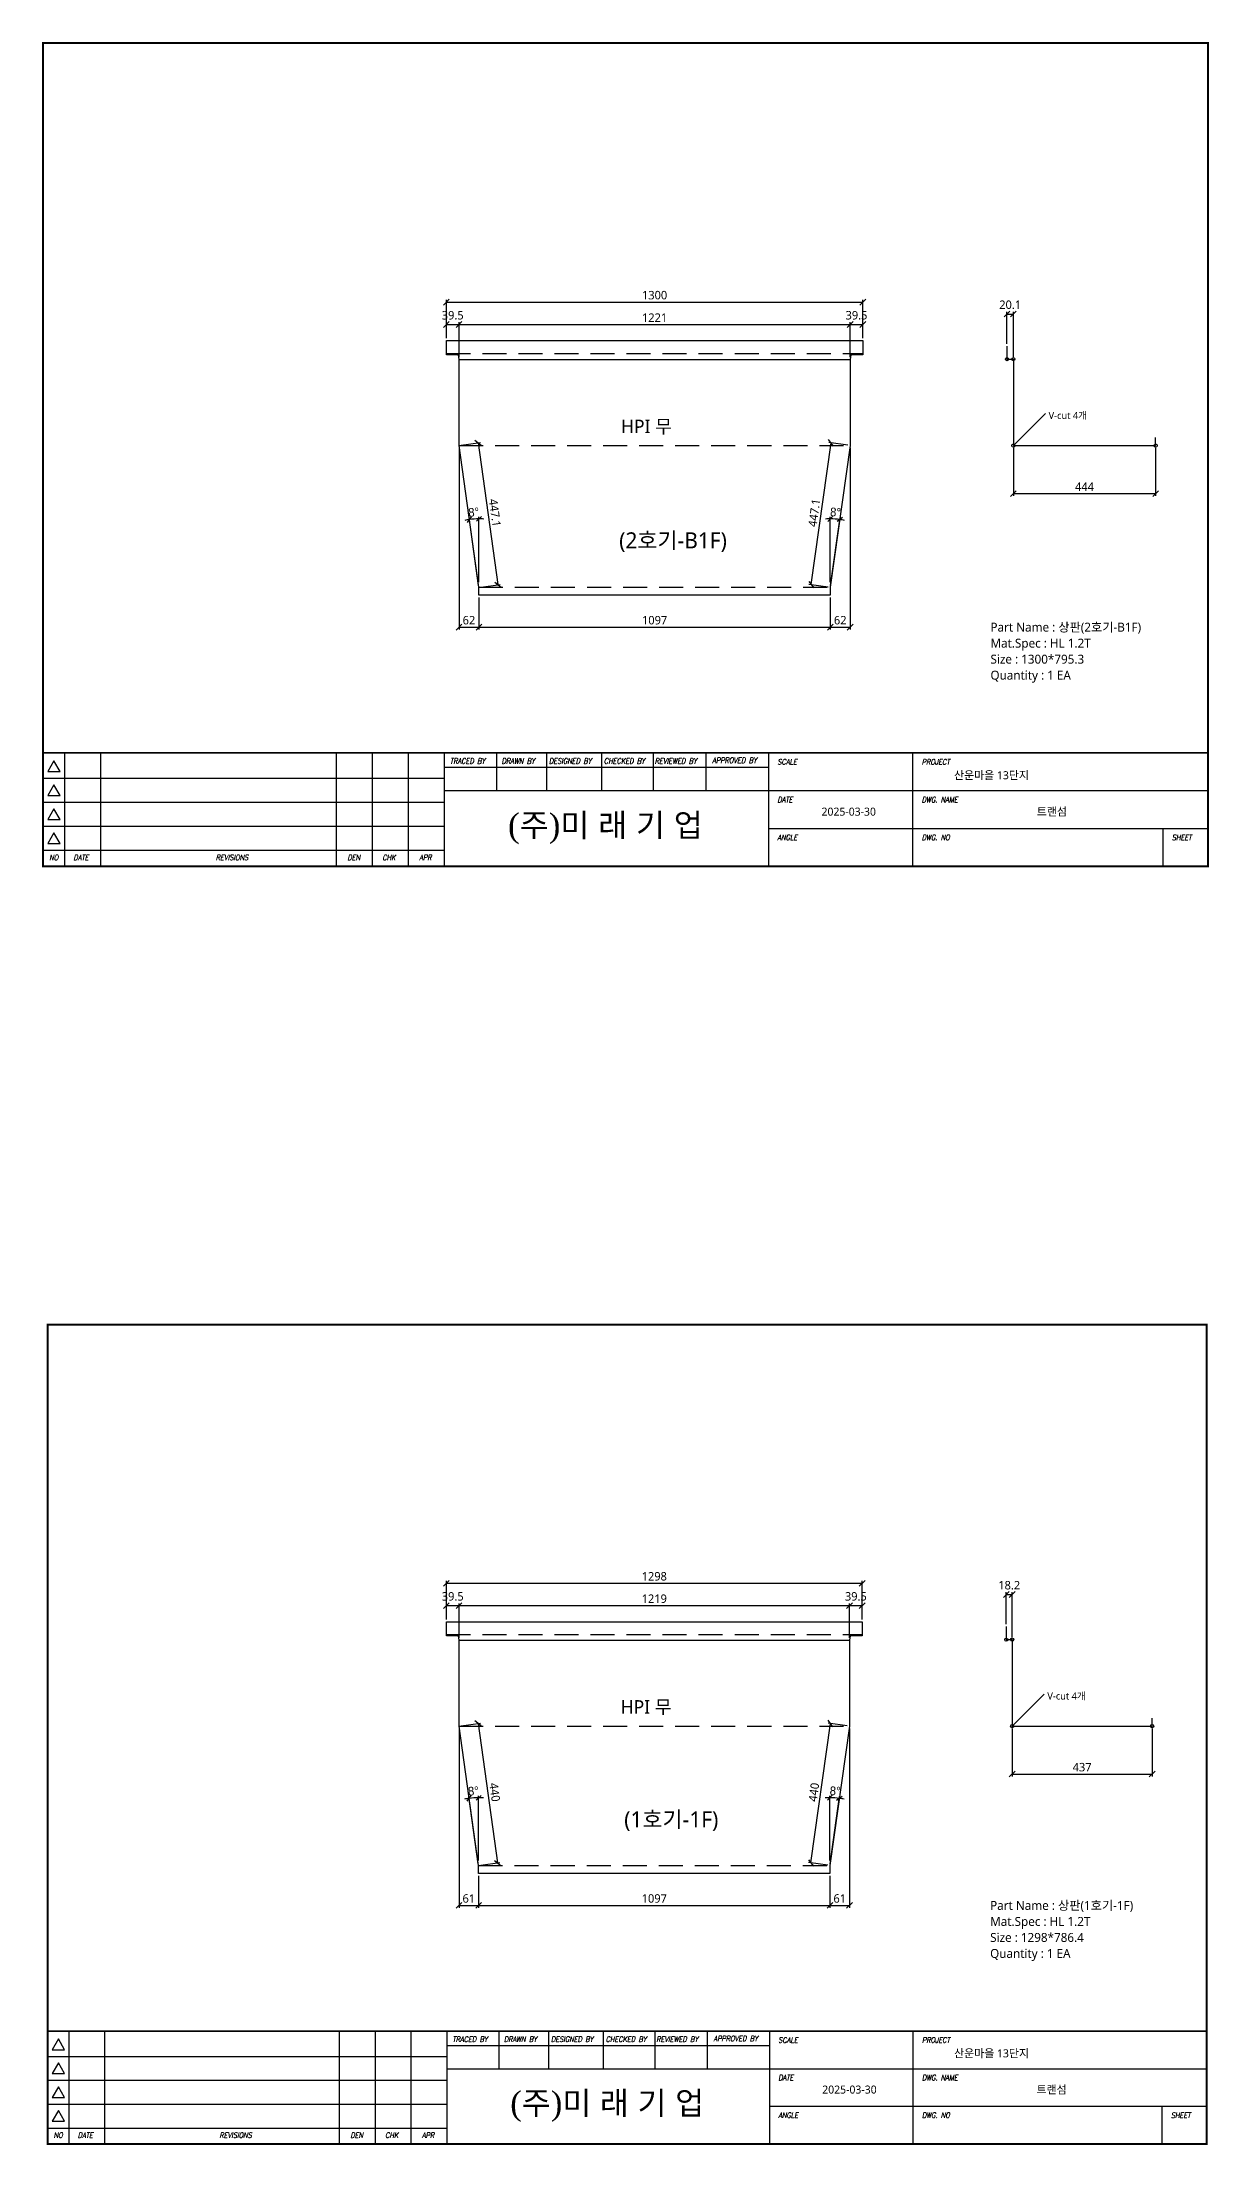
# Model space of a CAD drawing. Extents: x 674 to 10492, y -109346 to 1748.
# Drawn here: x 698 to 4341, y -97308 to -90740 of the extents above; entities that cross this region are included whole.
import ezdxf
from ezdxf.enums import TextEntityAlignment as Align

# ---------------------------------------------------------------- set-up
doc = ezdxf.new("R2010")
doc.units = 0
doc.header["$LTSCALE"] = 10
doc.header["$MEASUREMENT"] = 0
doc.linetypes.add('DASHED2', pattern=[0.375, 0.25, -0.125])
doc.layers.get('0').update_dxf_attribs({"linetype": 'CONTINUOUS'})
for name, color, linetype in [('22', 8, 'DASHED2'), ('dim', 3, 'CONTINUOUS'), ('FROM', 7, 'CONTINUOUS'), ('HIDDEN2', 8, 'CONTINUOUS'), ('레이져', 7, 'CONTINUOUS')]:
    doc.layers.add(name, color=color, linetype=linetype)
doc.styles.add('G1', font='batang.ttc', dxfattribs={"height": 20})
doc.styles.add('ITALICT', font='italict')
doc.styles.add('JKW', font='')
doc.styles.add('MIRAESTYLE', font='gulim.ttc')
doc.styles.add('YCKIM', font='gulim.ttc')
doc.styles.get('JKW').set_extended_font_data('NanumGothic')
doc.dimstyles.new('MIRAE', dxfattribs={"dimscale": 100, "dimtxt": 0.25, "dimasz": 0.15, "dimexe": 0.06, "dimexo": 0.06, "dimgap": 0.07, "dimtad": 1, "dimdec": 1, "dimtxsty": 'YCKIM', "dimblk": 'OBLIQUE', "dimcen": 2.5, "dimclrd": 3, "dimclre": 3, "dimclrt": 256, "dimadec": 1, "dimazin": 3, "dimtfac": 0.5, "dimtix": 1, "dimtmove": 0, "dimatfit": 3, "dimldrblk": 'OBLIQUE'})
doc.dimstyles.get("Standard").update_dxf_attribs({"dimtxt": 2.5, "dimasz": 2.5, "dimexe": 1.25, "dimexo": 0.625, "dimtad": 1, "dimtxsty": 'MIRAESTYLE', "dimcen": 2.5, "dimazin": 3, "dimtfac": 1, "dimtmove": 0, "dimatfit": 3})
doc.dimstyles.new('미래', dxfattribs={"dimscale": 120, "dimtxt": 0.2, "dimasz": 0.15, "dimexe": 0.06, "dimexo": 0.06, "dimgap": 0.07, "dimtad": 1, "dimdec": 1, "dimlfac": -1, "dimtxsty": 'JKW', "dimblk": 'OBLIQUE', "dimcen": 2.5, "dimclrd": 3, "dimclre": 3, "dimclrt": 256, "dimadec": 1, "dimazin": 2, "dimtfac": 0.5, "dimtmove": 1, "dimatfit": 3, "dimarcsym": 1})

# ---------------------------------------------------------------- blocks, each defined once
blk = doc.blocks.new('_OBLIQUE')
at = {"color": 0, "linetype": 'ByBlock'}
blk.add_line((-0.5, -0.5), (0.5, 0.5), dxfattribs=at)
blk = doc.blocks.new('3')
at = {"layer": 'FROM', "color": 7}
blk.add_line((25823.5, 11169), (25823.5, 11496.2), dxfattribs=at)
at = {"layer": 'FROM', "color": 2}
for p, q in [((25885.8, 11169), (25885.8, 11496.2)), ((25989.7, 11169), (25989.7, 11496.2)), ((26670, 11169), (26670, 11496.2)), ((26773.9, 11169), (26773.9, 11496.2)), ((26877.7, 11169), (26877.7, 11496.2)), ((25823.5, 11422.9), (26981.6, 11422.9)), ((25823.5, 11353.6), (26981.6, 11353.6)), ((25823.5, 11284.4), (26981.6, 11284.4)), ((25823.5, 11215.1), (26981.6, 11215.1))]:
    blk.add_line(p, q, dxfattribs=at)
at = {"layer": 'FROM', "color": 0}
for p, q in [((26981.6, 11169), (26981.6, 11496.2)), ((27131.3, 11496.2), (27131.3, 11387.2)), ((27276.5, 11387.2), (27276.5, 11496.2)), ((27434, 11496.2), (27434, 11387.2)), ((27583.7, 11496.2), (27583.7, 11387.2)), ((27735.3, 11496.2), (27735.3, 11387.2)), ((27915.7, 11496.2), (27915.7, 11169)), ((28332.2, 11169), (28332.2, 11496.2)), ((26981.6, 11454.7), (27915.7, 11454.7)), ((26981.6, 11387.2), (29183.5, 11387.2)), ((27915.7, 11278.1), (29183.5, 11278.1))]:
    blk.add_line(p, q, dxfattribs=at)
at = {"layer": 'FROM'}
blk.add_line((29053.7, 11278.1), (29053.7, 11169), dxfattribs=at)
at = {"layer": 'FROM', "color": 0, "const_width": 5.89}
blk.add_lwpolyline([(25823.5, 11169), (29183.5, 11169), (29183.5, 13545), (25823.5, 13545)], close=True, dxfattribs=at)
at = {"layer": 'FROM', "color": 0, "const_width": 4.87}
blk.add_lwpolyline([(25823.5, 11496.2), (29183.5, 11496.2)], dxfattribs=at)
at = {"layer": 'FROM', "color": 2}
for points in [[(25854.7, 11473.5), (25836.7, 11442.3), (25872.7, 11442.3)], [(25854.7, 11404.3), (25836.7, 11373.1), (25872.7, 11373.1)], [(25854.7, 11335), (25836.7, 11303.8), (25872.7, 11303.8)], [(25854.7, 11265.7), (25836.7, 11234.6), (25872.7, 11234.6)]]:
    blk.add_lwpolyline(points, close=True, dxfattribs=at)
at = {"layer": 'FROM', "color": 4, "style": 'ITALICT', "width": 0.8}
for s, height, p in [('TRACED BY', 15.58, (26997.2, 11465)), ('DRAWN BY', 15.58, (27146.3, 11465)), ('DESIGNED BY', 15.583, (27282.8, 11465)), ('CHECKED BY', 15.58, (27441.2, 11465)), ('REVIEWED BY', 15.583, (27587.9, 11465)), ('APPROVED BY', 15.583, (27753.8, 11466.9)), ('SCALE', 15.58, (27941.7, 11462.5)), ('PROJECT', 15.58, (28358.1, 11462.5)), ('DATE', 15.58, (27941.7, 11353.4)), ('DWG. NAME', 15.58, (28358.1, 11353.4)), ('ANGLE', 15.58, (27941.7, 11244.4)), ('DWG. NO', 15.58, (28358.1, 11244.4)), ('SHEET', 15.58, (29079.6, 11244.4)), ('NO', 15.58, (25841.2, 11186.7)), ('DATE', 15.58, (25911.2, 11186.7)), ('REVISIONS', 15.58, (26321.6, 11186.7)), ('DEN', 15.58, (26701.4, 11186.7)), ('CHK', 15.58, (26802.1, 11186.7)), ('APR', 15.58, (26908.6, 11186.7))]:
    blk.add_text(s, height=height, dxfattribs=at).set_placement(p)
blk = doc.blocks.new('transom_frame')
at = {"xscale": 0.837272107773114, "yscale": 0.837272107773114, "zscale": 0.837272107773114}
blk.add_blockref('3', (-21621.3, -9351.5), dxfattribs=at)
at = {"style": 'G1'}
blk.add_text('(주)미 래 기 업', height=55.92, dxfattribs=at).set_placement((1358.1, 93.9), align=Align.MIDDLE)

msp = doc.modelspace()

# ---------------------------------------------------------------- linework, layer by layer
for p, q in [((3710.5, -91689), (3710.5, -91730)), ((3710.5, -91730), (3730.6, -91730)), ((3730.6, -91730), (3730.6, -91730)), ((3730.6, -91730), (3730.6, -92000)), ((3730.6, -92000), (4174.6, -92000)), ((4174.6, -92000), (4174.6, -91975)), ((3708.5, -95689), (3708.5, -95730)), ((3708.5, -95730), (3726.7, -95730)), ((3726.7, -95730), (3726.7, -95730)), ((3726.7, -95730), (3726.7, -96000)), ((3726.7, -96000), (4163.7, -96000)), ((4163.7, -96000), (4163.7, -95975))]:
    msp.add_line(p, q)
at = {"color": 6}
for centre in [(3710.5, -91730), (3730.6, -91730), (3730.6, -92000), (4174.6, -92000), (3708.5, -95730), (3726.7, -95730), (3726.7, -96000), (4163.7, -96000)]:
    msp.add_circle(centre, 5, dxfattribs=at)
at = {"layer": '22', "ltscale": 30}
for p, q in [((1960.5, -91712.3), (3260.5, -91712.3)), ((2000, -92000), (3221, -92000)), ((2062, -92442.8), (3159, -92442.8)), ((1960.5, -95714.2), (3258.5, -95714.2)), ((2000, -96000), (3219, -96000)), ((2061, -96435.8), (3158, -96435.8))]:
    msp.add_line(p, q, dxfattribs=at)
at = {"layer": 'HIDDEN2'}
for p, q in [((2000, -91731.2), (3221, -91731.2)), ((2000, -95731.2), (3219, -95731.2))]:
    msp.add_line(p, q, dxfattribs=at)
at = {"layer": '레이져'}
for p, q in [((1960.5, -91671.9), (3260.5, -91671.9)), ((1960.5, -91712.3), (1960.5, -91671.9)), ((3260.5, -91671.9), (3260.5, -91712.3)), ((1960.5, -91716.2), (1960.5, -91712.3)), ((1997.84, -91716.2), (1960.5, -91716.2)), ((2000, -91731.2), (1997.84, -91716.2)), ((2000, -92000), (2000, -91731.2)), ((3223.16, -91716.2), (3221, -91731.2)), ((3221, -91731.2), (3221, -92000)), ((3260.5, -91716.2), (3223.16, -91716.2)), ((3260.5, -91712.3), (3260.5, -91716.2)), ((2062, -92442.8), (2000, -92000)), ((3221, -92000), (3159, -92442.8)), ((2062, -92467.2), (2062, -92442.8)), ((2062, -92442.8), (2062, -92442.8)), ((3159, -92467.2), (2062, -92467.2)), ((3159, -92442.8), (3159, -92442.8)), ((3159, -92442.8), (3159, -92467.2)), ((1960.5, -95673.8), (3258.5, -95673.8)), ((1960.5, -95714.2), (1960.5, -95673.8)), ((3258.5, -95673.8), (3258.5, -95714.2)), ((1960.5, -95718.1), (1960.5, -95714.2)), ((1998.11, -95718.1), (1960.5, -95718.1)), ((2000, -95731.2), (1998.11, -95718.1)), ((2000, -96000), (2000, -95731.2)), ((3220.89, -95718.1), (3219, -95731.2)), ((3219, -95731.2), (3219, -96000)), ((3258.5, -95718.1), (3220.89, -95718.1)), ((3258.5, -95714.2), (3258.5, -95718.1)), ((2061, -96435.8), (2000, -96000)), ((3219, -96000), (3158, -96435.8)), ((2061, -96460.2), (2061, -96435.8)), ((2061, -96435.8), (2061, -96435.8)), ((3158, -96460.2), (2061, -96460.2)), ((3158, -96435.8), (3158, -96435.8)), ((3158, -96435.8), (3158, -96460.2))]:
    msp.add_line(p, q, dxfattribs=at)

# ---------------------------------------------------------------- block references
for p, xscale, yscale in [((701.5, -93314.1, 1.29), 1.292578125, 1.292578125), ((715.5, -97305.2, 1.29), 1.286328125, 1.286328125)]:
    msp.add_blockref('transom_frame', p, dxfattribs=dict(xscale=xscale, yscale=yscale))

# ---------------------------------------------------------------- texts
at = {"style": 'JKW'}
for s, height, p in [('Part Name : 상판(2호기-B1F)', 28, (3659, -92567.2)), ('Mat.Spec : HL 1.2T', 28, (3659, -92617.2)), ('Size : 1300*795.3', 28, (3659, -92667.2)), ('Quantity : 1 EA', 28, (3659, -92717.2)), ('산운마을 13단지', 25, (3545.17, -93029.73)), ('2025-03-30', 25, (3131.55, -93143.48)), ('트랜섬', 25, (3803.69, -93143.48)), ('Part Name : 상판(1호기-1F)', 28, (3658, -96560.2)), ('Mat.Spec : HL 1.2T', 28, (3658, -96610.2)), ('Size : 1298*786.4', 28, (3658, -96660.2)), ('Quantity : 1 EA', 28, (3658, -96710.2)), ('산운마을 13단지', 25, (3545.42, -97022.21)), ('2025-03-30', 25, (3133.8, -97135.4)), ('트랜섬', 25, (3802.69, -97135.4))]:
    msp.add_text(s, height=height, dxfattribs=at).set_placement(p, align=Align.MIDDLE_LEFT)
at = {"char_height": 22, "attachment_point": 1, "style": 'JKW'}
for insert in [(3840.6, -91895), (3836.7, -95895)]:
    msp.add_mtext('V-cut 4개', dxfattribs=dict(at, insert=insert))
at = {"layer": '레이져', "style": 'JKW'}
for s, height, p in [('HPI 무', 42, (2505.5, -91940)), ('(2호기-B1F)', 50, (2500, -92296)), ('HPI 무', 42, (2504.5, -95940)), ('(1호기-1F)', 50, (2515.67, -96291.33))]:
    msp.add_text(s, height=height, dxfattribs=at).set_placement(p, align=Align.MIDDLE_LEFT)

# ---------------------------------------------------------------- dimensions: what is measured, and where the dimension line sits
for base, line1, line2 in [((2046.5, -92229.6), ((2062, -92442.8), (2000, -92000)), ((2062, -92442.8), (2062, -92432.8))), ((3174.5, -92229.6), ((3159, -92442.8), (3159, -92432.8)), ((3159, -92442.8), (3221, -92000))), ((2045.75, -96224.35), ((2061, -96435.8), (2000, -96000)), ((2061, -96435.8), (2061, -96425.8))), ((3173.25, -96224.35), ((3158, -96435.8), (3158, -96425.8)), ((3158, -96435.8), (3219, -96000)))]:
    msp.add_angular_dim_2l(base=base, line1=line1, line2=line2, dimstyle='mirae', override={"dimtxt": 0.27, "dimgap": 0.02, "dimdec": 0, "dimlfac": 1, "dimdsep": 46, "dimclrt": 7}).render()
at = {"layer": 'dim'}
for base, p1, p2 in [((1960.5, -91551.9), (1960.5, -91671.9), (3260.5, -91671.9)), ((3710.5, -91589), (3710.5, -91689), (3730.6, -91730)), ((1960.5, -91621.9), (1960.5, -91671.9), (2000, -91731.2)), ((2000, -91621.9), (2000, -91731.2), (3221, -91731.2)), ((3221, -91621.9), (3221, -91731.2), (3260.5, -91671.9)), ((2000, -92567.2), (2000, -92000), (2062, -92467.2)), ((3159, -92567.2), (3159, -92467.2), (3221, -92000)), ((3730.6, -92150), (3730.6, -92000), (4174.6, -92000)), ((2062, -92567.2), (2062, -92467.2), (3159, -92467.2)), ((1960.5, -95553.8), (1960.5, -95673.8), (3258.5, -95673.8)), ((3708.5, -95589), (3708.5, -95689), (3726.7, -95730)), ((1960.5, -95623.8), (1960.5, -95673.8), (2000, -95731.2)), ((2000, -95623.8), (2000, -95731.2), (3219, -95731.2)), ((3219, -95623.8), (3219, -95731.2), (3258.5, -95673.8)), ((2000, -96560.2), (2000, -96000), (2061, -96460.2)), ((3158, -96560.2), (3158, -96460.2), (3219, -96000)), ((3726.7, -96150), (3726.7, -96000), (4163.7, -96000)), ((2061, -96560.2), (2061, -96460.2), (3158, -96460.2))]:
    msp.add_linear_dim(base=base, p1=p1, p2=p2, dimstyle='미래', override={"dimtxt": 0.22, "dimgap": 0.07, "dimdec": 1, "dimlfac": 1, "dimdsep": 46, "dimclrt": 7}, dxfattribs=at).render()
for base, p1, p2, angle in [((2059.42, -91991.68), (2000, -92000), (2062, -92442.8), 277.970626), ((3099.58, -92434.48), (3159, -92442.8), (3221, -92000), 82.029374), ((2059.42, -95991.68), (2000, -96000), (2061, -96435.8), 277.968063), ((3098.58, -96427.48), (3158, -96435.8), (3219, -96000), 82.031937)]:
    msp.add_linear_dim(base=base, p1=p1, p2=p2, angle=angle, dimstyle='미래', override={"dimtxt": 0.22, "dimgap": 0.07, "dimdec": 1, "dimlfac": 1, "dimdsep": 46, "dimclrt": 7}, dxfattribs=at).render()

# ---------------------------------------------------------------- leaders
for points in [[(3730.6, -92000), (3830.6, -91900)], [(3726.7, -96000), (3826.7, -95900)]]:
    msp.add_leader(points, dimstyle='Standard', dxfattribs=at)

doc.saveas('drawing.dxf')
